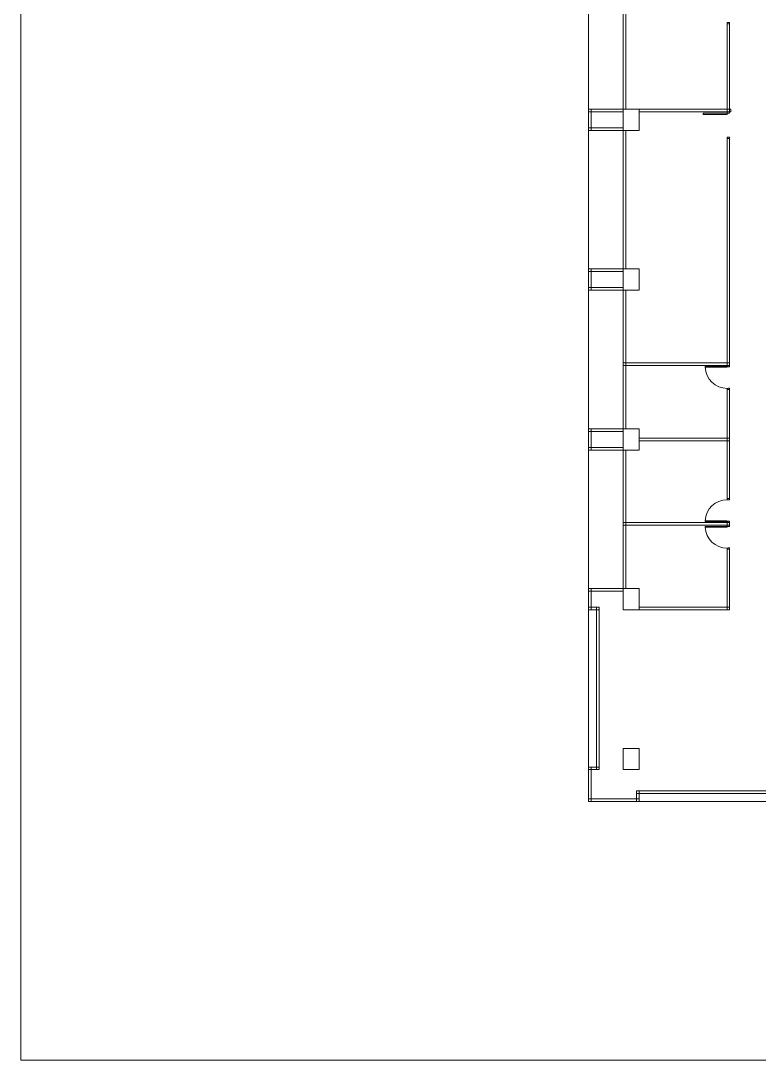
# Model space of a CAD drawing. Header units: metres. Extents: x 311 to 430, y 372 to 454.
# Drawn here: x 311.26 to 339, y 372.15 to 411.17 of the extents above; entities that cross this region are included whole.
import ezdxf

# ---------------------------------------------------------------- set-up
doc = ezdxf.new("R2010")
doc.units = ezdxf.units.M
doc.header["$MEASUREMENT"] = 0
doc.layers.add('BODR', color=13, linetype='Continuous')
doc.layers.add('DOOR', color=7, linetype='Continuous')

msp = doc.modelspace()

# ---------------------------------------------------------------- linework, layer by layer
at = {"color": 8, "linetype": 'ByBlock', "lineweight": 5}
for p, q in [((332.59, 430.06), (332.59, 389.86)), ((333.89, 412.06), (333.89, 407.86)), ((333.99, 412.06), (333.99, 407.86)), ((332.59, 407.06), (332.59, 407.86)), ((333.99, 407.86), (332.59, 407.86)), ((332.69, 407.06), (332.69, 407.86)), ((333.89, 407.86), (333.89, 395.86)), ((333.89, 407.06), (333.89, 407.86)), ((333.89, 407.86), (334.49, 407.86)), ((333.99, 407.86), (337.89, 407.86)), ((334.49, 407.86), (334.49, 407.06)), ((337.79, 407.86), (337.79, 407.71)), ((337.89, 407.86), (337.89, 407.71)), ((337.89, 407.86), (337.94, 407.86)), ((337.94, 407.86), (337.94, 407.76)), ((333.89, 407.76), (332.59, 407.76)), ((334.49, 407.76), (337.89, 407.76)), ((337.79, 407.71), (336.89, 407.71)), ((336.89, 407.71), (336.89, 407.66)), ((336.89, 407.66), (337.79, 407.66)), ((337.79, 407.66), (337.79, 407.71)), ((337.94, 407.76), (337.89, 407.76)), ((333.89, 407.16), (332.59, 407.16)), ((333.99, 407.06), (332.59, 407.06)), ((334.49, 407.06), (333.89, 407.06)), ((333.99, 407.06), (333.99, 401.86)), ((337.79, 406.81), (337.79, 398.195)), ((337.89, 406.81), (337.79, 406.81)), ((337.89, 406.81), (337.89, 398.185)), ((332.59, 401.06), (332.59, 401.86)), ((333.99, 401.86), (332.59, 401.86)), ((333.89, 401.76), (332.59, 401.76)), ((332.69, 401.06), (332.69, 401.86)), ((333.89, 401.06), (333.89, 401.86)), ((333.89, 401.86), (334.49, 401.86)), ((334.49, 401.86), (334.49, 401.06)), ((333.89, 401.16), (332.59, 401.16)), ((333.99, 401.06), (332.59, 401.06)), ((334.49, 401.06), (333.89, 401.06)), ((333.99, 401.06), (333.99, 395.86)), ((337.89, 398.335), (333.89, 398.335)), ((337.89, 398.235), (333.89, 398.235)), ((337.79, 397.375), (337.79, 393.195)), ((337.89, 397.385), (337.89, 393.185)), ((332.59, 395.06), (332.59, 395.86)), ((333.99, 395.86), (332.59, 395.86)), ((333.89, 395.76), (332.59, 395.76)), ((332.69, 395.06), (332.69, 395.86)), ((333.89, 395.06), (333.89, 395.86)), ((333.89, 395.86), (334.49, 395.86)), ((334.49, 395.86), (334.49, 395.06)), ((334.49, 395.51), (337.89, 395.51)), ((334.49, 395.41), (337.89, 395.41)), ((333.89, 395.16), (332.59, 395.16)), ((333.99, 395.06), (332.59, 395.06)), ((333.89, 395.06), (333.89, 389.06)), ((334.49, 395.06), (333.89, 395.06)), ((333.99, 395.06), (333.99, 389.86)), ((337.89, 392.335), (333.89, 392.335)), ((337.89, 392.235), (333.89, 392.235)), ((337.79, 392.375), (337.79, 392.195)), ((337.89, 392.385), (337.89, 392.185)), ((337.79, 391.375), (337.79, 389.06)), ((337.89, 391.385), (337.89, 389.06)), ((332.59, 389.86), (332.59, 381.86)), ((332.59, 389.86), (334.09, 389.86)), ((332.69, 389.86), (332.69, 389.06)), ((333.89, 389.06), (333.89, 389.86)), ((333.89, 389.86), (334.49, 389.86)), ((334.49, 389.86), (334.49, 389.06)), ((332.59, 389.76), (333.89, 389.76)), ((332.99, 389.16), (332.59, 389.16)), ((332.99, 389.06), (332.59, 389.06)), ((332.89, 389.16), (332.89, 383.06)), ((332.99, 389.16), (332.99, 383.06)), ((334.49, 389.06), (333.89, 389.06)), ((334.49, 389.16), (337.89, 389.16)), ((334.49, 389.06), (337.89, 389.06)), ((333.89, 383.06), (333.89, 383.86)), ((333.89, 383.86), (334.49, 383.86)), ((334.49, 383.86), (334.49, 383.06)), ((332.99, 383.16), (332.59, 383.16)), ((332.99, 383.06), (332.59, 383.06)), ((332.69, 383.16), (332.69, 381.86)), ((334.49, 383.06), (333.89, 383.06)), ((339.99, 382.26), (334.39, 382.26)), ((334.39, 382.26), (334.39, 381.86)), ((339.99, 382.16), (334.39, 382.16)), ((334.49, 382.26), (334.49, 381.86)), ((334.49, 381.96), (332.59, 381.96)), ((340.49, 381.86), (332.59, 381.86))]:
    msp.add_line(p, q, dxfattribs=at)
at = {"color": 8, "lineweight": 5}
for p, q in [((332.59, 430.06), (332.59, 389.86)), ((333.89, 412.06), (333.89, 407.86)), ((333.99, 412.06), (333.99, 407.86)), ((337.79, 407.86), (337.79, 411.11)), ((337.89, 407.86), (337.89, 411.11)), ((332.59, 407.06), (332.59, 407.86)), ((333.99, 407.86), (332.59, 407.86)), ((332.69, 407.06), (332.69, 407.86)), ((333.89, 407.86), (333.89, 395.86)), ((333.89, 407.06), (333.89, 407.86)), ((333.89, 407.86), (334.49, 407.86)), ((333.99, 407.86), (337.89, 407.86)), ((334.49, 407.86), (334.49, 407.06)), ((337.79, 407.86), (337.79, 407.71)), ((337.89, 407.86), (337.89, 407.71)), ((337.89, 407.86), (337.94, 407.86)), ((337.94, 407.86), (337.94, 407.76)), ((333.89, 407.76), (332.59, 407.76)), ((334.49, 407.76), (337.89, 407.76)), ((337.79, 407.71), (336.89, 407.71)), ((336.89, 407.71), (336.89, 407.66)), ((336.89, 407.66), (337.79, 407.66)), ((337.79, 407.76), (337.79, 407.71)), ((337.89, 407.76), (337.79, 407.76)), ((337.79, 407.66), (337.79, 407.71)), ((337.79, 407.71), (337.89, 407.71)), ((337.94, 407.76), (337.89, 407.76)), ((337.89, 407.71), (337.89, 407.76)), ((333.89, 407.16), (332.59, 407.16)), ((333.99, 407.06), (332.59, 407.06)), ((334.49, 407.06), (333.89, 407.06)), ((333.99, 407.06), (333.99, 401.86)), ((337.79, 406.81), (337.79, 398.195)), ((337.89, 406.81), (337.79, 406.81)), ((337.79, 406.76), (337.79, 406.81)), ((337.79, 406.81), (337.89, 406.81)), ((337.89, 406.76), (337.79, 406.76)), ((337.89, 406.81), (337.89, 398.185)), ((337.89, 406.81), (337.89, 406.76)), ((332.59, 401.06), (332.59, 401.86)), ((333.99, 401.86), (332.59, 401.86)), ((333.89, 401.76), (332.59, 401.76)), ((332.69, 401.06), (332.69, 401.86)), ((333.89, 401.06), (333.89, 401.86)), ((333.89, 401.86), (334.49, 401.86)), ((334.49, 401.86), (334.49, 401.06)), ((333.89, 401.16), (332.59, 401.16)), ((333.99, 401.06), (332.59, 401.06)), ((334.49, 401.06), (333.89, 401.06)), ((333.99, 401.06), (333.99, 395.86)), ((337.89, 398.335), (333.89, 398.335)), ((337.89, 398.235), (333.89, 398.235)), ((337.79, 397.375), (337.79, 393.195)), ((337.89, 397.385), (337.89, 393.185)), ((332.59, 395.06), (332.59, 395.86)), ((333.99, 395.86), (332.59, 395.86)), ((333.89, 395.76), (332.59, 395.76)), ((332.69, 395.06), (332.69, 395.86)), ((333.89, 395.06), (333.89, 395.86)), ((333.89, 395.86), (334.49, 395.86)), ((334.49, 395.86), (334.49, 395.06)), ((334.49, 395.51), (337.89, 395.51)), ((334.49, 395.41), (337.89, 395.41)), ((333.89, 395.16), (332.59, 395.16)), ((333.99, 395.06), (332.59, 395.06)), ((333.89, 395.06), (333.89, 389.06)), ((334.49, 395.06), (333.89, 395.06)), ((333.99, 395.06), (333.99, 389.86)), ((337.89, 392.335), (333.89, 392.335)), ((337.89, 392.235), (333.89, 392.235)), ((337.79, 392.375), (337.79, 392.195)), ((337.89, 392.385), (337.89, 392.185)), ((337.79, 391.375), (337.79, 389.06)), ((337.89, 391.385), (337.89, 389.06)), ((332.59, 389.86), (332.59, 381.86)), ((332.59, 389.86), (334.09, 389.86)), ((332.69, 389.86), (332.69, 389.06)), ((333.89, 389.06), (333.89, 389.86)), ((333.89, 389.86), (334.49, 389.86)), ((334.49, 389.86), (334.49, 389.06)), ((332.59, 389.76), (333.89, 389.76)), ((332.99, 389.16), (332.59, 389.16)), ((332.99, 389.06), (332.59, 389.06)), ((332.89, 389.16), (332.89, 383.06)), ((332.99, 389.16), (332.99, 383.06)), ((334.49, 389.06), (333.89, 389.06)), ((334.49, 389.16), (337.89, 389.16)), ((334.49, 389.06), (337.89, 389.06)), ((333.89, 383.06), (333.89, 383.86)), ((333.89, 383.86), (334.49, 383.86)), ((334.49, 383.86), (334.49, 383.06)), ((332.99, 383.16), (332.59, 383.16)), ((332.99, 383.06), (332.59, 383.06)), ((332.69, 383.16), (332.69, 381.86)), ((334.49, 383.06), (333.89, 383.06)), ((339.99, 382.26), (334.39, 382.26)), ((334.39, 382.26), (334.39, 381.86)), ((339.99, 382.16), (334.39, 382.16)), ((334.49, 382.26), (334.49, 381.86)), ((334.49, 381.96), (332.59, 381.96)), ((340.49, 381.86), (332.59, 381.86))]:
    msp.add_line(p, q, dxfattribs=at)
msp.add_lwpolyline([(337.79, 411.06), (337.79, 411.11), (337.89, 411.11), (337.89, 411.06)], close=True, dxfattribs=at)
at = {"color": 8, "linetype": 'ByBlock', "lineweight": 5}
for points in [[(337.79, 407.76), (337.79, 407.71), (337.89, 407.71), (337.89, 407.76)], [(337.79, 406.76), (337.79, 406.81), (337.89, 406.81), (337.89, 406.76)]]:
    msp.add_lwpolyline(points, close=True, dxfattribs=at)
at = {"layer": 'BODR', "color": 8, "linetype": 'ByBlock', "lineweight": 5}
msp.add_lwpolyline([(311.256, 372.152), (430.056, 372.152), (430.056, 454.052), (311.256, 454.052)], close=True, dxfattribs=at)
at = {"layer": 'DOOR', "color": 8, "lineweight": 5}
for p, q in [((336.97, 398.195), (336.97, 398.165)), ((337.79, 398.195), (336.97, 398.195)), ((336.97, 398.165), (337.79, 398.165)), ((337.79, 398.195), (337.79, 398.235)), ((337.79, 398.235), (337.89, 398.235)), ((337.83, 398.195), (337.79, 398.195)), ((337.79, 398.165), (337.79, 398.195)), ((337.83, 398.185), (337.83, 398.195)), ((337.89, 398.185), (337.83, 398.185)), ((337.89, 398.235), (337.89, 398.185)), ((337.83, 397.375), (337.79, 397.375)), ((337.79, 397.375), (337.79, 397.335)), ((337.79, 397.335), (337.89, 397.335)), ((337.84, 397.385), (337.83, 397.385)), ((337.83, 397.385), (337.83, 397.375)), ((337.89, 397.385), (337.83, 397.385)), ((337.83, 397.385), (337.84, 397.385)), ((337.89, 397.335), (337.89, 397.385)), ((337.79, 393.195), (337.79, 393.235)), ((337.79, 393.235), (337.89, 393.235)), ((337.83, 393.195), (337.79, 393.195)), ((337.83, 393.185), (337.83, 393.195)), ((337.84, 393.185), (337.83, 393.185)), ((337.89, 393.185), (337.83, 393.185)), ((337.83, 393.185), (337.84, 393.185)), ((337.89, 393.235), (337.89, 393.185)), ((336.97, 392.375), (336.97, 392.405)), ((336.97, 392.405), (337.79, 392.405)), ((337.79, 392.375), (336.97, 392.375)), ((336.97, 392.195), (336.97, 392.165)), ((337.79, 392.195), (336.97, 392.195)), ((337.79, 392.405), (337.79, 392.375)), ((337.79, 392.375), (337.79, 392.335)), ((337.83, 392.375), (337.79, 392.375)), ((337.79, 392.335), (337.89, 392.335)), ((337.79, 392.195), (337.79, 392.235)), ((337.79, 392.235), (337.89, 392.235)), ((337.83, 392.195), (337.79, 392.195)), ((337.79, 392.165), (337.79, 392.195)), ((337.89, 392.385), (337.83, 392.385)), ((337.83, 392.385), (337.83, 392.375)), ((337.83, 392.185), (337.83, 392.195)), ((337.89, 392.185), (337.83, 392.185)), ((337.89, 392.335), (337.89, 392.385)), ((337.89, 392.235), (337.89, 392.185)), ((336.97, 392.165), (337.79, 392.165)), ((337.83, 391.375), (337.79, 391.375)), ((337.79, 391.375), (337.79, 391.335)), ((337.79, 391.335), (337.89, 391.335)), ((337.84, 391.385), (337.83, 391.385)), ((337.83, 391.385), (337.83, 391.375)), ((337.89, 391.385), (337.83, 391.385)), ((337.83, 391.385), (337.84, 391.385)), ((337.89, 391.335), (337.89, 391.385))]:
    msp.add_line(p, q, dxfattribs=at)
at = {"layer": 'DOOR', "color": 8, "linetype": 'ByBlock', "lineweight": 5}
for points in [[(336.97, 398.195), (336.97, 398.165), (337.79, 398.165), (337.79, 398.195)], [(337.79, 398.195), (337.79, 398.235), (337.89, 398.235), (337.89, 398.185), (337.83, 398.185), (337.83, 398.195)], [(337.84, 397.385), (337.83, 397.385), (337.83, 397.375), (337.79, 397.375), (337.79, 397.335), (337.89, 397.335), (337.89, 397.385), (337.83, 397.385)], [(337.84, 393.185), (337.83, 393.185), (337.83, 393.195), (337.79, 393.195), (337.79, 393.235), (337.89, 393.235), (337.89, 393.185), (337.83, 393.185)], [(336.97, 392.375), (336.97, 392.405), (337.79, 392.405), (337.79, 392.375)], [(336.97, 392.195), (336.97, 392.165), (337.79, 392.165), (337.79, 392.195)], [(337.79, 392.375), (337.79, 392.335), (337.89, 392.335), (337.89, 392.385), (337.83, 392.385), (337.83, 392.375)], [(337.79, 392.195), (337.79, 392.235), (337.89, 392.235), (337.89, 392.185), (337.83, 392.185), (337.83, 392.195)], [(337.84, 391.385), (337.83, 391.385), (337.83, 391.375), (337.79, 391.375), (337.79, 391.335), (337.89, 391.335), (337.89, 391.385), (337.83, 391.385)]]:
    msp.add_lwpolyline(points, close=True, dxfattribs=at)
at = {"layer": 'DOOR', "color": 7, "lineweight": 5}
for points in [[(336.97, 398.195), (336.97, 398.165), (337.79, 398.165), (337.79, 398.195)], [(337.79, 398.195), (337.79, 398.235), (337.89, 398.235), (337.89, 398.185), (337.83, 398.185), (337.83, 398.195)], [(337.84, 397.385), (337.83, 397.385), (337.83, 397.375), (337.79, 397.375), (337.79, 397.335), (337.89, 397.335), (337.89, 397.385), (337.83, 397.385)], [(337.84, 393.185), (337.83, 393.185), (337.83, 393.195), (337.79, 393.195), (337.79, 393.235), (337.89, 393.235), (337.89, 393.185), (337.83, 393.185)], [(336.97, 392.375), (336.97, 392.405), (337.79, 392.405), (337.79, 392.375)], [(336.97, 392.195), (336.97, 392.165), (337.79, 392.165), (337.79, 392.195)], [(337.79, 392.375), (337.79, 392.335), (337.89, 392.335), (337.89, 392.385), (337.83, 392.385), (337.83, 392.375)], [(337.79, 392.195), (337.79, 392.235), (337.89, 392.235), (337.89, 392.185), (337.83, 392.185), (337.83, 392.195)], [(337.84, 391.385), (337.83, 391.385), (337.83, 391.375), (337.79, 391.375), (337.79, 391.335), (337.89, 391.335), (337.89, 391.385), (337.83, 391.385)]]:
    msp.add_lwpolyline(points, close=True, dxfattribs=at)
at = {"layer": 'DOOR', "color": 8, "linetype": 'ByBlock', "lineweight": 5}
for centre, start, end in [((337.79, 398.195), 182.0967, 270), ((337.79, 392.375), 90, 177.9033), ((337.79, 392.195), 182.0967, 270)]:
    msp.add_arc(centre, 0.82, start, end, dxfattribs=at)
at = {"layer": 'DOOR', "color": 8, "lineweight": 5}
for centre, start, end in [((337.79, 398.195), 182.0967, 270), ((337.79, 392.375), 90, 177.9033), ((337.79, 392.195), 182.0967, 270)]:
    msp.add_arc(centre, 0.82, start, end, dxfattribs=at)
at = {"layer": 'DOOR', "color": 15, "lineweight": 5}
for centre, start, end in [((337.79, 398.195), 182.0967, 270), ((337.79, 392.375), 90, 177.9033), ((337.79, 392.195), 182.0967, 270)]:
    msp.add_arc(centre, 0.82, start, end, dxfattribs=at)

doc.saveas('drawing.dxf')
